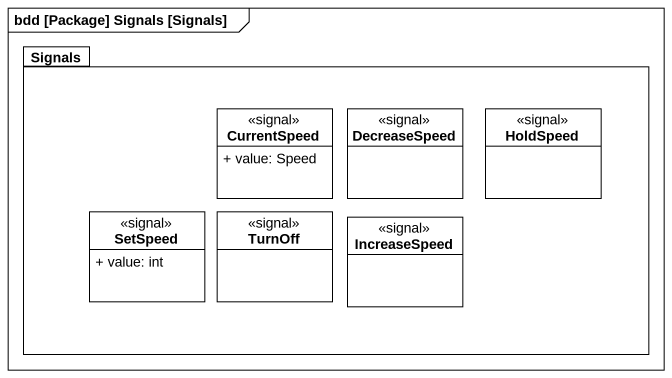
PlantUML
@startuml
mainframe bdd [Package] Signals [Signals]
hide circle
hide empty members
skinparam classAttributeIconSize 0
package Signals {
  class CurrentSpeed <<signal>> {
    + value: Speed
  }
  class DecreaseSpeed <<signal>>
  class HoldSpeed <<signal>>
  class SetSpeed <<signal>> {
    + value: int
  }
  class TurnOff <<signal>>
  class IncreaseSpeed <<signal>>
}
@enduml
